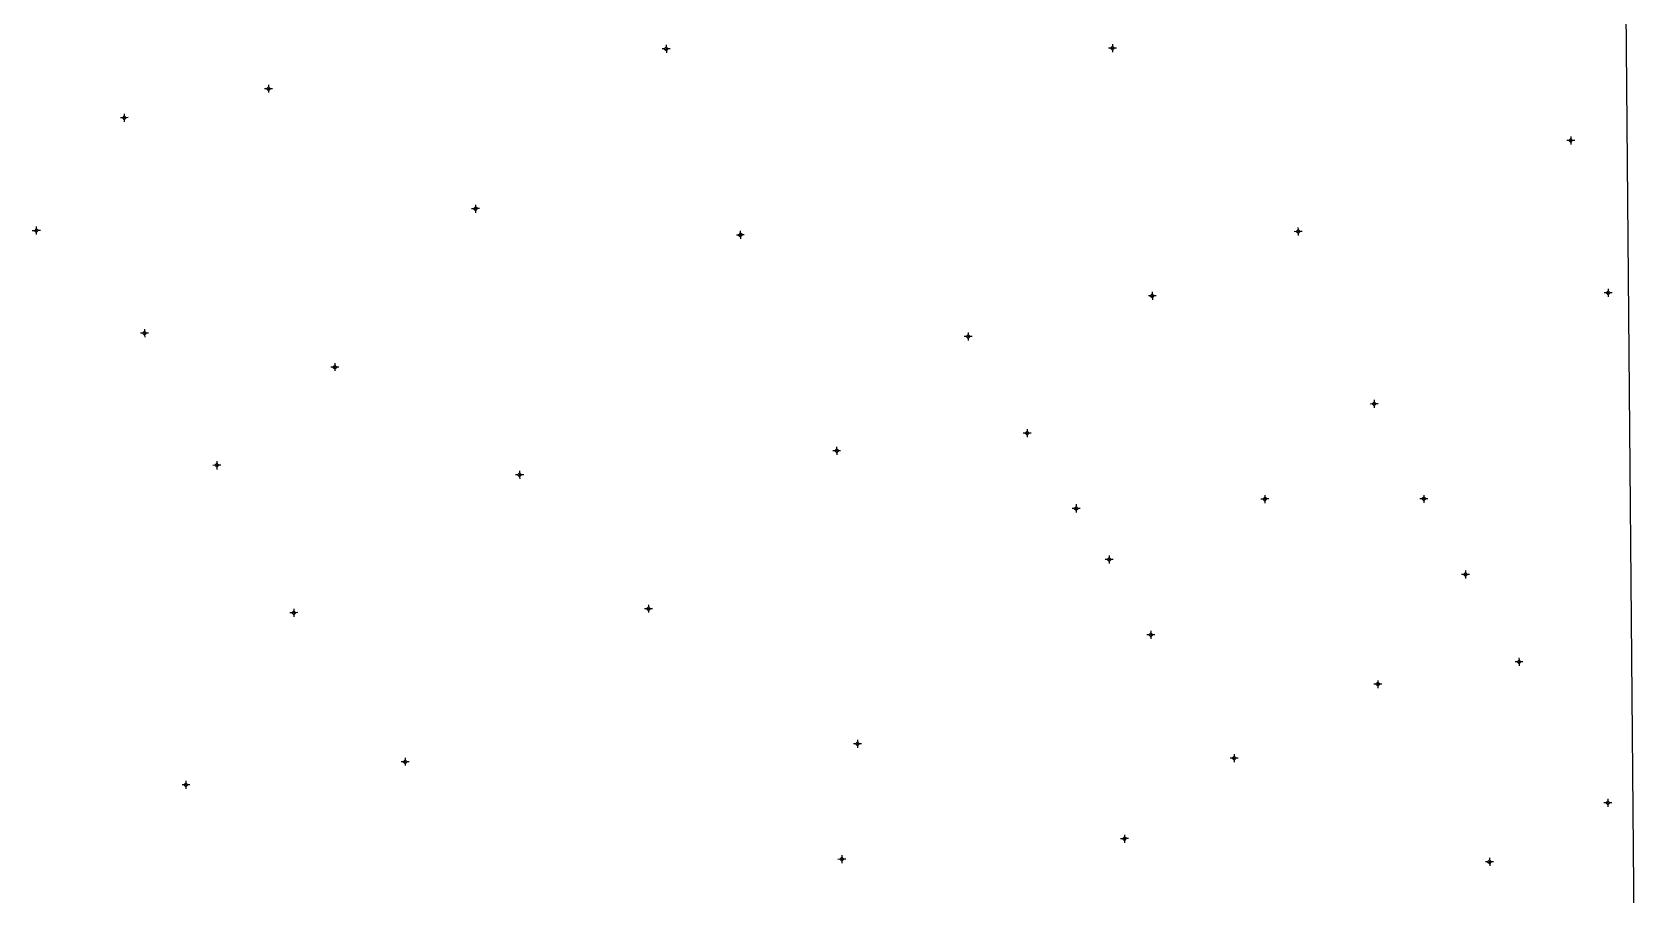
# Model space of a CAD drawing. Extents: x 551060 to 551564, y 1838957 to 1839506.
# Drawn here: x 551311.6 to 551563.8, y 1839230.2 to 1839364.9 of the extents above; entities that cross this region are included whole.
import ezdxf

# ---------------------------------------------------------------- set-up
doc = ezdxf.new("R2010")
doc.units = 0
doc.layers.add('Level 11', color=7, linetype='Continuous')
doc.layers.add('Level 63', color=7, linetype='Continuous')

msp = doc.modelspace()

# ---------------------------------------------------------------- linework, layer by layer
at = {"layer": 'Level 11'}
for p, q in [((551410.3, 1839362.28), (551409.98, 1839362.27)), ((551410.3, 1839362.28), (551409.98, 1839362.27)), ((551410.61, 1839362.59), (551410.3, 1839362.28)), ((551410.61, 1839362.59), (551410.3, 1839362.28)), ((551410.3, 1839362.28), (551410.62, 1839361.97)), ((551410.3, 1839362.28), (551410.62, 1839361.97)), ((551410.61, 1839362.91), (551410.61, 1839362.59)), ((551410.61, 1839362.91), (551410.61, 1839362.59)), ((551410.92, 1839362.28), (551410.61, 1839362.59)), ((551410.92, 1839362.28), (551410.61, 1839362.59)), ((551410.62, 1839361.97), (551410.92, 1839362.28)), ((551410.62, 1839361.97), (551410.92, 1839362.28)), ((551411.24, 1839362.28), (551410.92, 1839362.28)), ((551411.24, 1839362.28), (551410.92, 1839362.28)), ((551480.03, 1839362.39), (551479.71, 1839362.38)), ((551480.03, 1839362.39), (551479.71, 1839362.38)), ((551480.33, 1839362.7), (551480.03, 1839362.39)), ((551480.33, 1839362.7), (551480.03, 1839362.39)), ((551480.03, 1839362.39), (551480.34, 1839362.08)), ((551480.03, 1839362.39), (551480.34, 1839362.08)), ((551480.33, 1839363.02), (551480.33, 1839362.7)), ((551480.33, 1839363.02), (551480.33, 1839362.7)), ((551480.65, 1839362.39), (551480.33, 1839362.7)), ((551480.65, 1839362.39), (551480.33, 1839362.7)), ((551480.34, 1839362.08), (551480.65, 1839362.39)), ((551480.34, 1839362.08), (551480.65, 1839362.39)), ((551480.97, 1839362.39), (551480.65, 1839362.39)), ((551480.97, 1839362.39), (551480.65, 1839362.39)), ((551410.62, 1839361.97), (551410.62, 1839361.65)), ((551410.62, 1839361.97), (551410.62, 1839361.65)), ((551480.34, 1839362.08), (551480.34, 1839361.76)), ((551480.34, 1839362.08), (551480.34, 1839361.76)), ((551348.14, 1839356.06), (551347.83, 1839356.06)), ((551348.14, 1839356.06), (551347.83, 1839356.06)), ((551348.45, 1839356.38), (551348.14, 1839356.06)), ((551348.45, 1839356.38), (551348.14, 1839356.06)), ((551348.14, 1839356.06), (551348.46, 1839355.76)), ((551348.14, 1839356.06), (551348.46, 1839355.76)), ((551348.45, 1839356.69), (551348.45, 1839356.38)), ((551348.45, 1839356.69), (551348.45, 1839356.38)), ((551348.76, 1839356.07), (551348.45, 1839356.38)), ((551348.76, 1839356.07), (551348.45, 1839356.38)), ((551348.46, 1839355.76), (551348.76, 1839356.07)), ((551348.46, 1839355.76), (551348.76, 1839356.07)), ((551348.46, 1839355.76), (551348.46, 1839355.45)), ((551348.46, 1839355.76), (551348.46, 1839355.45)), ((551349.07, 1839356.07), (551348.76, 1839356.07)), ((551349.07, 1839356.07), (551348.76, 1839356.07)), ((551325.63, 1839351.54), (551325.32, 1839351.54)), ((551325.63, 1839351.54), (551325.32, 1839351.54)), ((551325.94, 1839351.85), (551325.63, 1839351.54)), ((551325.94, 1839351.85), (551325.63, 1839351.54)), ((551325.63, 1839351.54), (551325.94, 1839351.23)), ((551325.63, 1839351.54), (551325.94, 1839351.23)), ((551325.93, 1839352.17), (551325.94, 1839351.85)), ((551325.93, 1839352.17), (551325.94, 1839351.85)), ((551326.25, 1839351.54), (551325.94, 1839351.85)), ((551326.25, 1839351.54), (551325.94, 1839351.85)), ((551325.94, 1839351.23), (551326.25, 1839351.54)), ((551325.94, 1839351.23), (551326.25, 1839351.54)), ((551325.94, 1839351.23), (551325.94, 1839350.91)), ((551325.94, 1839351.23), (551325.94, 1839350.91)), ((551326.56, 1839351.55), (551326.25, 1839351.54)), ((551326.56, 1839351.55), (551326.25, 1839351.54)), ((551551.6, 1839347.98), (551551.28, 1839347.98)), ((551551.6, 1839347.98), (551551.28, 1839347.98)), ((551551.9, 1839348.3), (551551.6, 1839347.98)), ((551551.9, 1839348.3), (551551.6, 1839347.98)), ((551551.6, 1839347.98), (551551.91, 1839347.68)), ((551551.6, 1839347.98), (551551.91, 1839347.68)), ((551551.9, 1839348.61), (551551.9, 1839348.3)), ((551551.9, 1839348.61), (551551.9, 1839348.3)), ((551552.21, 1839347.99), (551551.9, 1839348.3)), ((551552.21, 1839347.99), (551551.9, 1839348.3)), ((551551.91, 1839347.68), (551552.21, 1839347.99)), ((551551.91, 1839347.68), (551552.21, 1839347.99)), ((551551.91, 1839347.68), (551551.91, 1839347.37)), ((551551.91, 1839347.68), (551551.91, 1839347.37)), ((551552.53, 1839347.99), (551552.21, 1839347.99)), ((551552.53, 1839347.99), (551552.21, 1839347.99)), ((551380.5, 1839337.33), (551380.19, 1839337.33)), ((551380.5, 1839337.33), (551380.19, 1839337.33)), ((551380.81, 1839337.64), (551380.5, 1839337.33)), ((551380.81, 1839337.64), (551380.5, 1839337.33)), ((551380.5, 1839337.33), (551380.81, 1839337.02)), ((551380.5, 1839337.33), (551380.81, 1839337.02)), ((551380.8, 1839337.95), (551380.81, 1839337.64)), ((551380.8, 1839337.95), (551380.81, 1839337.64)), ((551381.12, 1839337.34), (551380.81, 1839337.64)), ((551381.12, 1839337.34), (551380.81, 1839337.64)), ((551380.81, 1839337.02), (551381.12, 1839337.34)), ((551380.81, 1839337.02), (551381.12, 1839337.34)), ((551381.43, 1839337.34), (551381.12, 1839337.34)), ((551381.43, 1839337.34), (551381.12, 1839337.34)), ((551312.18, 1839334.53), (551312.18, 1839334.21)), ((551312.18, 1839334.53), (551312.18, 1839334.21)), ((551380.81, 1839337.02), (551380.81, 1839336.71)), ((551380.81, 1839337.02), (551380.81, 1839336.71)), ((551311.88, 1839333.9), (551311.56, 1839333.9)), ((551311.88, 1839333.9), (551311.56, 1839333.9)), ((551312.18, 1839334.21), (551311.88, 1839333.9)), ((551312.18, 1839334.21), (551311.88, 1839333.9)), ((551311.88, 1839333.9), (551312.19, 1839333.6)), ((551311.88, 1839333.9), (551312.19, 1839333.6)), ((551312.5, 1839333.91), (551312.18, 1839334.21)), ((551312.5, 1839333.91), (551312.18, 1839334.21)), ((551312.19, 1839333.6), (551312.5, 1839333.91)), ((551312.19, 1839333.6), (551312.5, 1839333.91)), ((551312.19, 1839333.6), (551312.19, 1839333.28)), ((551312.19, 1839333.6), (551312.19, 1839333.28)), ((551312.82, 1839333.91), (551312.5, 1839333.91)), ((551312.82, 1839333.91), (551312.5, 1839333.91)), ((551421.87, 1839333.22), (551421.56, 1839333.22)), ((551421.87, 1839333.22), (551421.56, 1839333.22)), ((551422.17, 1839333.54), (551421.87, 1839333.22)), ((551422.17, 1839333.54), (551421.87, 1839333.22)), ((551421.87, 1839333.22), (551422.18, 1839332.92)), ((551421.87, 1839333.22), (551422.18, 1839332.92)), ((551422.17, 1839333.86), (551422.17, 1839333.54)), ((551422.17, 1839333.86), (551422.17, 1839333.54)), ((551422.49, 1839333.23), (551422.17, 1839333.54)), ((551422.49, 1839333.23), (551422.17, 1839333.54)), ((551422.18, 1839332.92), (551422.49, 1839333.23)), ((551422.18, 1839332.92), (551422.49, 1839333.23)), ((551422.18, 1839332.92), (551422.18, 1839332.6)), ((551422.18, 1839332.92), (551422.18, 1839332.6)), ((551422.8, 1839333.23), (551422.49, 1839333.23)), ((551422.8, 1839333.23), (551422.49, 1839333.23)), ((551509, 1839333.75), (551508.69, 1839333.74)), ((551509, 1839333.75), (551508.69, 1839333.74)), ((551509.31, 1839334.06), (551509, 1839333.75)), ((551509.31, 1839334.06), (551509, 1839333.75)), ((551509, 1839333.75), (551509.31, 1839333.44)), ((551509, 1839333.75), (551509.31, 1839333.44)), ((551509.3, 1839334.38), (551509.31, 1839334.06)), ((551509.3, 1839334.38), (551509.31, 1839334.06)), ((551509.62, 1839333.75), (551509.31, 1839334.06)), ((551509.62, 1839333.75), (551509.31, 1839334.06)), ((551509.31, 1839333.44), (551509.62, 1839333.75)), ((551509.31, 1839333.44), (551509.62, 1839333.75)), ((551509.31, 1839333.44), (551509.32, 1839333.12)), ((551509.31, 1839333.44), (551509.32, 1839333.12)), ((551509.93, 1839333.75), (551509.62, 1839333.75)), ((551509.93, 1839333.75), (551509.62, 1839333.75)), ((551557.77, 1839324.51), (551557.46, 1839324.2)), ((551557.77, 1839324.51), (551557.46, 1839324.2)), ((551557.77, 1839324.82), (551557.77, 1839324.51)), ((551557.77, 1839324.82), (551557.77, 1839324.51)), ((551558.08, 1839324.21), (551557.77, 1839324.51)), ((551558.08, 1839324.21), (551557.77, 1839324.51)), ((551486.23, 1839323.74), (551485.92, 1839323.74)), ((551486.23, 1839323.74), (551485.92, 1839323.74)), ((551486.54, 1839324.05), (551486.23, 1839323.74)), ((551486.54, 1839324.05), (551486.23, 1839323.74)), ((551486.23, 1839323.74), (551486.55, 1839323.43)), ((551486.23, 1839323.74), (551486.55, 1839323.43)), ((551486.54, 1839324.36), (551486.54, 1839324.05)), ((551486.54, 1839324.36), (551486.54, 1839324.05)), ((551486.85, 1839323.74), (551486.54, 1839324.05)), ((551486.85, 1839323.74), (551486.54, 1839324.05)), ((551486.55, 1839323.43), (551486.85, 1839323.74)), ((551486.55, 1839323.43), (551486.85, 1839323.74)), ((551486.55, 1839323.43), (551486.55, 1839323.12)), ((551486.55, 1839323.43), (551486.55, 1839323.12)), ((551487.16, 1839323.75), (551486.85, 1839323.74)), ((551487.16, 1839323.75), (551486.85, 1839323.74)), ((551557.46, 1839324.2), (551557.14, 1839324.2)), ((551557.46, 1839324.2), (551557.14, 1839324.2)), ((551557.46, 1839324.2), (551557.77, 1839323.89)), ((551557.46, 1839324.2), (551557.77, 1839323.89)), ((551557.77, 1839323.89), (551558.08, 1839324.21)), ((551557.77, 1839323.89), (551558.08, 1839324.21)), ((551557.77, 1839323.89), (551557.78, 1839323.58)), ((551557.77, 1839323.89), (551557.78, 1839323.58)), ((551558.4, 1839324.21), (551558.08, 1839324.21)), ((551558.4, 1839324.21), (551558.08, 1839324.21)), ((551328.8, 1839317.88), (551328.49, 1839317.88)), ((551328.8, 1839317.88), (551328.49, 1839317.88)), ((551329.11, 1839318.2), (551328.8, 1839317.88)), ((551329.11, 1839318.2), (551328.8, 1839317.88)), ((551328.8, 1839317.88), (551329.11, 1839317.58)), ((551328.8, 1839317.88), (551329.11, 1839317.58)), ((551329.11, 1839318.51), (551329.11, 1839318.2)), ((551329.11, 1839318.51), (551329.11, 1839318.2)), ((551329.42, 1839317.89), (551329.11, 1839318.2)), ((551329.42, 1839317.89), (551329.11, 1839318.2)), ((551329.11, 1839317.58), (551329.42, 1839317.89)), ((551329.11, 1839317.58), (551329.42, 1839317.89)), ((551329.11, 1839317.58), (551329.12, 1839317.27)), ((551329.11, 1839317.58), (551329.12, 1839317.27)), ((551329.73, 1839317.89), (551329.42, 1839317.89)), ((551329.73, 1839317.89), (551329.42, 1839317.89)), ((551457.45, 1839317.38), (551457.13, 1839317.38)), ((551457.45, 1839317.38), (551457.13, 1839317.38)), ((551457.75, 1839317.69), (551457.45, 1839317.38)), ((551457.75, 1839317.69), (551457.45, 1839317.38)), ((551457.45, 1839317.38), (551457.76, 1839317.07)), ((551457.45, 1839317.38), (551457.76, 1839317.07)), ((551457.75, 1839318.01), (551457.75, 1839317.69)), ((551457.75, 1839318.01), (551457.75, 1839317.69)), ((551458.07, 1839317.38), (551457.75, 1839317.69)), ((551458.07, 1839317.38), (551457.75, 1839317.69)), ((551457.76, 1839317.07), (551458.07, 1839317.38)), ((551457.76, 1839317.07), (551458.07, 1839317.38)), ((551457.76, 1839317.07), (551457.76, 1839316.75)), ((551457.76, 1839317.07), (551457.76, 1839316.75)), ((551458.39, 1839317.39), (551458.07, 1839317.38)), ((551458.39, 1839317.39), (551458.07, 1839317.38)), ((551358.52, 1839312.61), (551358.21, 1839312.6)), ((551358.52, 1839312.61), (551358.21, 1839312.6)), ((551358.83, 1839312.92), (551358.52, 1839312.61)), ((551358.83, 1839312.92), (551358.52, 1839312.61)), ((551358.52, 1839312.61), (551358.83, 1839312.3)), ((551358.52, 1839312.61), (551358.83, 1839312.3)), ((551358.83, 1839313.23), (551358.83, 1839312.92)), ((551358.83, 1839313.23), (551358.83, 1839312.92)), ((551359.14, 1839312.61), (551358.83, 1839312.92)), ((551359.14, 1839312.61), (551358.83, 1839312.92)), ((551358.83, 1839312.3), (551359.14, 1839312.61)), ((551358.83, 1839312.3), (551359.14, 1839312.61)), ((551358.83, 1839312.3), (551358.84, 1839311.99)), ((551358.83, 1839312.3), (551358.84, 1839311.99)), ((551359.45, 1839312.61), (551359.14, 1839312.61)), ((551359.45, 1839312.61), (551359.14, 1839312.61)), ((551520.87, 1839306.84), (551520.56, 1839306.83)), ((551520.87, 1839306.84), (551520.56, 1839306.83)), ((551521.18, 1839307.15), (551520.87, 1839306.84)), ((551521.18, 1839307.15), (551520.87, 1839306.84)), ((551520.87, 1839306.84), (551521.18, 1839306.53)), ((551520.87, 1839306.84), (551521.18, 1839306.53)), ((551521.18, 1839307.47), (551521.18, 1839307.15)), ((551521.18, 1839307.47), (551521.18, 1839307.15)), ((551521.49, 1839306.84), (551521.18, 1839307.15)), ((551521.49, 1839306.84), (551521.18, 1839307.15)), ((551521.18, 1839306.53), (551521.49, 1839306.84)), ((551521.18, 1839306.53), (551521.49, 1839306.84)), ((551521.8, 1839306.84), (551521.49, 1839306.84)), ((551521.8, 1839306.84), (551521.49, 1839306.84)), ((551521.18, 1839306.53), (551521.19, 1839306.21)), ((551521.18, 1839306.53), (551521.19, 1839306.21)), ((551466.7, 1839302.27), (551466.38, 1839302.27)), ((551466.7, 1839302.27), (551466.38, 1839302.27)), ((551467, 1839302.59), (551466.7, 1839302.27)), ((551467, 1839302.59), (551466.7, 1839302.27)), ((551466.7, 1839302.27), (551467.01, 1839301.97)), ((551466.7, 1839302.27), (551467.01, 1839301.97)), ((551467, 1839302.9), (551467, 1839302.59)), ((551467, 1839302.9), (551467, 1839302.59)), ((551467.32, 1839302.28), (551467, 1839302.59)), ((551467.32, 1839302.28), (551467, 1839302.59)), ((551467.01, 1839301.97), (551467.32, 1839302.28)), ((551467.01, 1839301.97), (551467.32, 1839302.28)), ((551467.01, 1839301.97), (551467.01, 1839301.66)), ((551467.01, 1839301.97), (551467.01, 1839301.66)), ((551467.63, 1839302.28), (551467.32, 1839302.28)), ((551467.63, 1839302.28), (551467.32, 1839302.28)), ((551436.92, 1839299.52), (551436.61, 1839299.52)), ((551436.92, 1839299.52), (551436.61, 1839299.52)), ((551437.22, 1839299.84), (551436.92, 1839299.52)), ((551437.22, 1839299.84), (551436.92, 1839299.52)), ((551436.92, 1839299.52), (551437.23, 1839299.22)), ((551436.92, 1839299.52), (551437.23, 1839299.22)), ((551437.22, 1839300.16), (551437.22, 1839299.84)), ((551437.22, 1839300.16), (551437.22, 1839299.84)), ((551437.54, 1839299.53), (551437.22, 1839299.84)), ((551437.54, 1839299.53), (551437.22, 1839299.84)), ((551437.23, 1839299.22), (551437.54, 1839299.53)), ((551437.23, 1839299.22), (551437.54, 1839299.53)), ((551437.23, 1839299.22), (551437.23, 1839298.9)), ((551437.23, 1839299.22), (551437.23, 1839298.9)), ((551437.85, 1839299.53), (551437.54, 1839299.53)), ((551437.85, 1839299.53), (551437.54, 1839299.53)), ((551340.07, 1839297.26), (551339.75, 1839297.25)), ((551340.07, 1839297.26), (551339.75, 1839297.25)), ((551340.38, 1839297.57), (551340.07, 1839297.26)), ((551340.38, 1839297.57), (551340.07, 1839297.26)), ((551340.07, 1839297.26), (551340.38, 1839296.95)), ((551340.07, 1839297.26), (551340.38, 1839296.95)), ((551340.37, 1839297.89), (551340.38, 1839297.57)), ((551340.37, 1839297.89), (551340.38, 1839297.57)), ((551340.69, 1839297.26), (551340.38, 1839297.57)), ((551340.69, 1839297.26), (551340.38, 1839297.57)), ((551340.38, 1839296.95), (551340.69, 1839297.26)), ((551340.38, 1839296.95), (551340.69, 1839297.26)), ((551340.38, 1839296.95), (551340.39, 1839296.63)), ((551340.38, 1839296.95), (551340.39, 1839296.63)), ((551341.01, 1839297.27), (551340.69, 1839297.26)), ((551341.01, 1839297.27), (551340.69, 1839297.26)), ((551387.39, 1839295.76), (551387.07, 1839295.76)), ((551387.39, 1839295.76), (551387.07, 1839295.76)), ((551387.7, 1839296.07), (551387.39, 1839295.76)), ((551387.7, 1839296.07), (551387.39, 1839295.76)), ((551387.39, 1839295.76), (551387.7, 1839295.45)), ((551387.39, 1839295.76), (551387.7, 1839295.45)), ((551387.7, 1839296.38), (551387.7, 1839296.07)), ((551387.7, 1839296.38), (551387.7, 1839296.07)), ((551388.01, 1839295.77), (551387.7, 1839296.07)), ((551388.01, 1839295.77), (551387.7, 1839296.07)), ((551387.7, 1839295.45), (551388.01, 1839295.77)), ((551387.7, 1839295.45), (551388.01, 1839295.77)), ((551387.7, 1839295.45), (551387.71, 1839295.14)), ((551387.7, 1839295.45), (551387.71, 1839295.14)), ((551388.33, 1839295.77), (551388.01, 1839295.77)), ((551388.33, 1839295.77), (551388.01, 1839295.77)), ((551503.8, 1839291.99), (551503.48, 1839291.99)), ((551503.8, 1839291.99), (551503.48, 1839291.99)), ((551504.1, 1839292.3), (551503.8, 1839291.99)), ((551504.1, 1839292.3), (551503.8, 1839291.99)), ((551503.8, 1839291.99), (551504.11, 1839291.68)), ((551503.8, 1839291.99), (551504.11, 1839291.68)), ((551504.1, 1839292.62), (551504.1, 1839292.3)), ((551504.1, 1839292.62), (551504.1, 1839292.3)), ((551504.42, 1839292), (551504.1, 1839292.3)), ((551504.42, 1839292), (551504.1, 1839292.3)), ((551504.11, 1839291.68), (551504.42, 1839292)), ((551504.11, 1839291.68), (551504.42, 1839292)), ((551504.11, 1839291.68), (551504.11, 1839291.36)), ((551504.11, 1839291.68), (551504.11, 1839291.36)), ((551504.74, 1839292), (551504.42, 1839292)), ((551504.74, 1839292), (551504.42, 1839292)), ((551528.65, 1839292), (551528.33, 1839292)), ((551528.65, 1839292), (551528.33, 1839292)), ((551528.96, 1839292.31), (551528.65, 1839292)), ((551528.96, 1839292.31), (551528.65, 1839292)), ((551528.65, 1839292), (551528.96, 1839291.69)), ((551528.65, 1839292), (551528.96, 1839291.69)), ((551528.95, 1839292.62), (551528.96, 1839292.31)), ((551528.95, 1839292.62), (551528.96, 1839292.31)), ((551529.27, 1839292), (551528.96, 1839292.31)), ((551529.27, 1839292), (551528.96, 1839292.31)), ((551528.96, 1839291.69), (551529.27, 1839292)), ((551528.96, 1839291.69), (551529.27, 1839292)), ((551528.96, 1839291.69), (551528.97, 1839291.38)), ((551528.96, 1839291.69), (551528.97, 1839291.38)), ((551529.59, 1839292.01), (551529.27, 1839292)), ((551529.59, 1839292.01), (551529.27, 1839292)), ((551474.35, 1839290.53), (551474.04, 1839290.53)), ((551474.35, 1839290.53), (551474.04, 1839290.53)), ((551474.65, 1839290.85), (551474.35, 1839290.53)), ((551474.65, 1839290.85), (551474.35, 1839290.53)), ((551474.35, 1839290.53), (551474.66, 1839290.23)), ((551474.35, 1839290.53), (551474.66, 1839290.23)), ((551474.65, 1839291.17), (551474.65, 1839290.85)), ((551474.65, 1839291.17), (551474.65, 1839290.85)), ((551474.97, 1839290.54), (551474.65, 1839290.85)), ((551474.97, 1839290.54), (551474.65, 1839290.85)), ((551474.66, 1839290.23), (551474.97, 1839290.54)), ((551474.66, 1839290.23), (551474.97, 1839290.54)), ((551474.66, 1839290.23), (551474.66, 1839289.91)), ((551474.66, 1839290.23), (551474.66, 1839289.91)), ((551475.28, 1839290.54), (551474.97, 1839290.54)), ((551475.28, 1839290.54), (551474.97, 1839290.54)), ((551479.47, 1839282.54), (551479.16, 1839282.54)), ((551479.47, 1839282.54), (551479.16, 1839282.54)), ((551479.78, 1839282.85), (551479.47, 1839282.54)), ((551479.78, 1839282.85), (551479.47, 1839282.54)), ((551479.47, 1839282.54), (551479.79, 1839282.23)), ((551479.47, 1839282.54), (551479.79, 1839282.23)), ((551479.78, 1839283.17), (551479.78, 1839282.85)), ((551479.78, 1839283.17), (551479.78, 1839282.85)), ((551480.09, 1839282.55), (551479.78, 1839282.85)), ((551480.09, 1839282.55), (551479.78, 1839282.85)), ((551479.79, 1839282.23), (551480.09, 1839282.55)), ((551479.79, 1839282.23), (551480.09, 1839282.55)), ((551479.79, 1839282.23), (551479.79, 1839281.91)), ((551479.79, 1839282.23), (551479.79, 1839281.91)), ((551480.4, 1839282.55), (551480.09, 1839282.55)), ((551480.4, 1839282.55), (551480.09, 1839282.55)), ((551535.17, 1839280.22), (551534.85, 1839280.21)), ((551535.17, 1839280.22), (551534.85, 1839280.21)), ((551535.48, 1839280.53), (551535.17, 1839280.22)), ((551535.48, 1839280.53), (551535.17, 1839280.22)), ((551535.17, 1839280.22), (551535.48, 1839279.91)), ((551535.17, 1839280.22), (551535.48, 1839279.91)), ((551535.48, 1839280.84), (551535.48, 1839280.53)), ((551535.48, 1839280.84), (551535.48, 1839280.53)), ((551535.79, 1839280.22), (551535.48, 1839280.53)), ((551535.79, 1839280.22), (551535.48, 1839280.53)), ((551535.48, 1839279.91), (551535.79, 1839280.22)), ((551535.48, 1839279.91), (551535.79, 1839280.22)), ((551535.48, 1839279.91), (551535.49, 1839279.6)), ((551535.48, 1839279.91), (551535.49, 1839279.6)), ((551536.11, 1839280.23), (551535.79, 1839280.22)), ((551536.11, 1839280.23), (551535.79, 1839280.22)), ((551352.1, 1839274.24), (551351.79, 1839274.24)), ((551352.1, 1839274.24), (551351.79, 1839274.24)), ((551352.41, 1839274.55), (551352.1, 1839274.24)), ((551352.41, 1839274.55), (551352.1, 1839274.24)), ((551352.1, 1839274.24), (551352.41, 1839273.93)), ((551352.1, 1839274.24), (551352.41, 1839273.93)), ((551352.4, 1839274.86), (551352.41, 1839274.55)), ((551352.4, 1839274.86), (551352.41, 1839274.55)), ((551352.72, 1839274.24), (551352.41, 1839274.55)), ((551352.72, 1839274.24), (551352.41, 1839274.55)), ((551352.41, 1839273.93), (551352.72, 1839274.24)), ((551352.41, 1839273.93), (551352.72, 1839274.24)), ((551353.03, 1839274.25), (551352.72, 1839274.24)), ((551353.03, 1839274.25), (551352.72, 1839274.24)), ((551407.52, 1839274.86), (551407.21, 1839274.86)), ((551407.52, 1839274.86), (551407.21, 1839274.86)), ((551407.83, 1839275.18), (551407.52, 1839274.86)), ((551407.83, 1839275.18), (551407.52, 1839274.86)), ((551407.52, 1839274.86), (551407.83, 1839274.56)), ((551407.52, 1839274.86), (551407.83, 1839274.56)), ((551407.82, 1839275.49), (551407.83, 1839275.18)), ((551407.82, 1839275.49), (551407.83, 1839275.18)), ((551408.14, 1839274.87), (551407.83, 1839275.18)), ((551408.14, 1839274.87), (551407.83, 1839275.18)), ((551407.83, 1839274.56), (551408.14, 1839274.87)), ((551407.83, 1839274.56), (551408.14, 1839274.87)), ((551407.83, 1839274.56), (551407.83, 1839274.25)), ((551407.83, 1839274.56), (551407.83, 1839274.25)), ((551408.45, 1839274.87), (551408.14, 1839274.87)), ((551408.45, 1839274.87), (551408.14, 1839274.87)), ((551352.41, 1839273.93), (551352.41, 1839273.62)), ((551352.41, 1839273.93), (551352.41, 1839273.62)), ((551485.99, 1839270.79), (551485.67, 1839270.79)), ((551485.99, 1839270.79), (551485.67, 1839270.79)), ((551486.29, 1839271.1), (551485.99, 1839270.79)), ((551486.29, 1839271.1), (551485.99, 1839270.79)), ((551485.99, 1839270.79), (551486.3, 1839270.48)), ((551485.99, 1839270.79), (551486.3, 1839270.48)), ((551486.29, 1839271.41), (551486.29, 1839271.1)), ((551486.29, 1839271.41), (551486.29, 1839271.1)), ((551486.61, 1839270.8), (551486.29, 1839271.1)), ((551486.61, 1839270.8), (551486.29, 1839271.1)), ((551486.3, 1839270.48), (551486.61, 1839270.8)), ((551486.3, 1839270.48), (551486.61, 1839270.8)), ((551486.3, 1839270.48), (551486.3, 1839270.17)), ((551486.3, 1839270.48), (551486.3, 1839270.17)), ((551486.93, 1839270.8), (551486.61, 1839270.8)), ((551486.93, 1839270.8), (551486.61, 1839270.8)), ((551543.52, 1839266.57), (551543.21, 1839266.57)), ((551543.52, 1839266.57), (551543.21, 1839266.57)), ((551543.83, 1839266.89), (551543.52, 1839266.57)), ((551543.83, 1839266.89), (551543.52, 1839266.57)), ((551543.52, 1839266.57), (551543.83, 1839266.27)), ((551543.52, 1839266.57), (551543.83, 1839266.27)), ((551543.82, 1839267.2), (551543.83, 1839266.89)), ((551543.82, 1839267.2), (551543.83, 1839266.89)), ((551544.14, 1839266.58), (551543.83, 1839266.89)), ((551544.14, 1839266.58), (551543.83, 1839266.89)), ((551543.83, 1839266.27), (551544.14, 1839266.58)), ((551543.83, 1839266.27), (551544.14, 1839266.58)), ((551544.45, 1839266.58), (551544.14, 1839266.58)), ((551544.45, 1839266.58), (551544.14, 1839266.58)), ((551543.83, 1839266.27), (551543.83, 1839265.96)), ((551543.83, 1839266.27), (551543.83, 1839265.96)), ((551521.45, 1839263.06), (551521.15, 1839263.06)), ((551521.45, 1839263.06), (551521.15, 1839263.06)), ((551521.76, 1839263.37), (551521.45, 1839263.06)), ((551521.76, 1839263.37), (551521.45, 1839263.06)), ((551521.45, 1839263.06), (551521.77, 1839262.75)), ((551521.45, 1839263.06), (551521.77, 1839262.75)), ((551521.76, 1839263.68), (551521.76, 1839263.37)), ((551521.76, 1839263.68), (551521.76, 1839263.37)), ((551522.07, 1839263.07), (551521.76, 1839263.37)), ((551522.07, 1839263.07), (551521.76, 1839263.37)), ((551521.77, 1839262.75), (551522.07, 1839263.07)), ((551521.77, 1839262.75), (551522.07, 1839263.07)), ((551521.77, 1839262.75), (551521.77, 1839262.44)), ((551521.77, 1839262.75), (551521.77, 1839262.44)), ((551522.38, 1839263.07), (551522.07, 1839263.07)), ((551522.38, 1839263.07), (551522.07, 1839263.07)), ((551440.46, 1839254.07), (551440.16, 1839253.75)), ((551440.46, 1839254.07), (551440.16, 1839253.75)), ((551440.46, 1839254.38), (551440.46, 1839254.07)), ((551440.46, 1839254.38), (551440.46, 1839254.07)), ((551440.78, 1839253.76), (551440.46, 1839254.07)), ((551440.78, 1839253.76), (551440.46, 1839254.07)), ((551369.82, 1839251.6), (551369.82, 1839251.29)), ((551369.82, 1839251.6), (551369.82, 1839251.29)), ((551440.16, 1839253.75), (551439.85, 1839253.75)), ((551440.16, 1839253.75), (551439.85, 1839253.75)), ((551440.16, 1839253.75), (551440.47, 1839253.45)), ((551440.16, 1839253.75), (551440.47, 1839253.45)), ((551440.47, 1839253.45), (551440.78, 1839253.76)), ((551440.47, 1839253.45), (551440.78, 1839253.76)), ((551440.47, 1839253.45), (551440.47, 1839253.14)), ((551440.47, 1839253.45), (551440.47, 1839253.14)), ((551441.09, 1839253.76), (551440.78, 1839253.76)), ((551441.09, 1839253.76), (551440.78, 1839253.76)), ((551499.02, 1839251.54), (551498.71, 1839251.54)), ((551499.02, 1839251.54), (551498.71, 1839251.54)), ((551499.33, 1839251.85), (551499.02, 1839251.54)), ((551499.33, 1839251.85), (551499.02, 1839251.54)), ((551499.02, 1839251.54), (551499.33, 1839251.23)), ((551499.02, 1839251.54), (551499.33, 1839251.23)), ((551499.33, 1839252.17), (551499.33, 1839251.85)), ((551499.33, 1839252.17), (551499.33, 1839251.85)), ((551499.64, 1839251.54), (551499.33, 1839251.85)), ((551499.64, 1839251.54), (551499.33, 1839251.85)), ((551499.33, 1839251.23), (551499.64, 1839251.54)), ((551499.33, 1839251.23), (551499.64, 1839251.54)), ((551499.95, 1839251.55), (551499.64, 1839251.54)), ((551499.95, 1839251.55), (551499.64, 1839251.54)), ((551369.52, 1839250.98), (551369.21, 1839250.97)), ((551369.52, 1839250.98), (551369.21, 1839250.97)), ((551369.82, 1839251.29), (551369.52, 1839250.98)), ((551369.82, 1839251.29), (551369.52, 1839250.98)), ((551369.52, 1839250.98), (551369.83, 1839250.67)), ((551369.52, 1839250.98), (551369.83, 1839250.67)), ((551370.14, 1839250.98), (551369.82, 1839251.29)), ((551370.14, 1839250.98), (551369.82, 1839251.29)), ((551369.83, 1839250.67), (551370.14, 1839250.98)), ((551369.83, 1839250.67), (551370.14, 1839250.98)), ((551369.83, 1839250.67), (551369.83, 1839250.36)), ((551369.83, 1839250.67), (551369.83, 1839250.36)), ((551370.45, 1839250.98), (551370.14, 1839250.98)), ((551370.45, 1839250.98), (551370.14, 1839250.98)), ((551499.33, 1839251.23), (551499.34, 1839250.91)), ((551499.33, 1839251.23), (551499.34, 1839250.91)), ((551335.26, 1839247.37), (551334.95, 1839247.36)), ((551335.26, 1839247.37), (551334.95, 1839247.36)), ((551335.56, 1839247.68), (551335.26, 1839247.37)), ((551335.56, 1839247.68), (551335.26, 1839247.37)), ((551335.26, 1839247.37), (551335.57, 1839247.06)), ((551335.26, 1839247.37), (551335.57, 1839247.06)), ((551335.56, 1839248), (551335.56, 1839247.68)), ((551335.56, 1839248), (551335.56, 1839247.68)), ((551335.88, 1839247.37), (551335.56, 1839247.68)), ((551335.88, 1839247.37), (551335.56, 1839247.68)), ((551335.57, 1839247.06), (551335.88, 1839247.37)), ((551335.57, 1839247.06), (551335.88, 1839247.37)), ((551335.57, 1839247.06), (551335.57, 1839246.74)), ((551335.57, 1839247.06), (551335.57, 1839246.74)), ((551336.19, 1839247.38), (551335.88, 1839247.37)), ((551336.19, 1839247.38), (551335.88, 1839247.37)), ((551557.41, 1839244.55), (551557.1, 1839244.55)), ((551557.41, 1839244.55), (551557.1, 1839244.55)), ((551557.72, 1839244.86), (551557.41, 1839244.55)), ((551557.72, 1839244.86), (551557.41, 1839244.55)), ((551557.41, 1839244.55), (551557.72, 1839244.24)), ((551557.41, 1839244.55), (551557.72, 1839244.24)), ((551557.71, 1839245.18), (551557.72, 1839244.86)), ((551557.71, 1839245.18), (551557.72, 1839244.86)), ((551558.03, 1839244.56), (551557.72, 1839244.86)), ((551558.03, 1839244.56), (551557.72, 1839244.86)), ((551557.72, 1839244.24), (551558.03, 1839244.56)), ((551557.72, 1839244.24), (551558.03, 1839244.56)), ((551557.72, 1839244.24), (551557.72, 1839243.92)), ((551557.72, 1839244.24), (551557.72, 1839243.92)), ((551558.34, 1839244.56), (551558.03, 1839244.56)), ((551558.34, 1839244.56), (551558.03, 1839244.56)), ((551481.88, 1839238.95), (551481.57, 1839238.95)), ((551481.88, 1839238.95), (551481.57, 1839238.95)), ((551482.18, 1839239.26), (551481.88, 1839238.95)), ((551482.18, 1839239.26), (551481.88, 1839238.95)), ((551481.88, 1839238.95), (551482.19, 1839238.64)), ((551481.88, 1839238.95), (551482.19, 1839238.64)), ((551482.18, 1839239.58), (551482.18, 1839239.26)), ((551482.18, 1839239.58), (551482.18, 1839239.26)), ((551482.5, 1839238.96), (551482.18, 1839239.26)), ((551482.5, 1839238.96), (551482.18, 1839239.26)), ((551482.19, 1839238.64), (551482.5, 1839238.96)), ((551482.19, 1839238.64), (551482.5, 1839238.96)), ((551482.8, 1839238.96), (551482.5, 1839238.96)), ((551482.8, 1839238.96), (551482.5, 1839238.96)), ((551438.02, 1839236.36), (551438.02, 1839236.05)), ((551438.02, 1839236.36), (551438.02, 1839236.05)), ((551482.19, 1839238.64), (551482.19, 1839238.32)), ((551482.19, 1839238.64), (551482.19, 1839238.32)), ((551437.71, 1839235.74), (551437.4, 1839235.73)), ((551437.71, 1839235.74), (551437.4, 1839235.73)), ((551438.02, 1839236.05), (551437.71, 1839235.74)), ((551438.02, 1839236.05), (551437.71, 1839235.74)), ((551437.71, 1839235.74), (551438.03, 1839235.43)), ((551437.71, 1839235.74), (551438.03, 1839235.43)), ((551438.33, 1839235.74), (551438.02, 1839236.05)), ((551438.33, 1839235.74), (551438.02, 1839236.05)), ((551438.03, 1839235.43), (551438.33, 1839235.74)), ((551438.03, 1839235.43), (551438.33, 1839235.74)), ((551438.03, 1839235.43), (551438.03, 1839235.12)), ((551438.03, 1839235.43), (551438.03, 1839235.12)), ((551438.64, 1839235.74), (551438.33, 1839235.74)), ((551438.64, 1839235.74), (551438.33, 1839235.74)), ((551538.93, 1839235.33), (551538.62, 1839235.33)), ((551538.93, 1839235.33), (551538.62, 1839235.33)), ((551539.24, 1839235.64), (551538.93, 1839235.33)), ((551539.24, 1839235.64), (551538.93, 1839235.33)), ((551538.93, 1839235.33), (551539.25, 1839235.02)), ((551538.93, 1839235.33), (551539.25, 1839235.02)), ((551539.24, 1839235.96), (551539.24, 1839235.64)), ((551539.24, 1839235.96), (551539.24, 1839235.64)), ((551539.55, 1839235.34), (551539.24, 1839235.64)), ((551539.55, 1839235.34), (551539.24, 1839235.64)), ((551539.25, 1839235.02), (551539.55, 1839235.34)), ((551539.25, 1839235.02), (551539.55, 1839235.34)), ((551539.25, 1839235.02), (551539.25, 1839234.7)), ((551539.25, 1839235.02), (551539.25, 1839234.7)), ((551539.86, 1839235.34), (551539.55, 1839235.34)), ((551539.86, 1839235.34), (551539.55, 1839235.34))]:
    msp.add_line(p, q, dxfattribs=at)
for centre in [(551410.62, 1839362.28), (551410.62, 1839362.28), (551480.34, 1839362.39), (551480.34, 1839362.39), (551348.46, 1839356.07), (551348.46, 1839356.07), (551325.94, 1839351.55), (551325.94, 1839351.55), (551551.91, 1839347.99), (551551.91, 1839347.99), (551380.81, 1839337.34), (551380.81, 1839337.34), (551312.19, 1839333.91), (551312.19, 1839333.91), (551422.18, 1839333.23), (551422.18, 1839333.23), (551509.31, 1839333.75), (551509.31, 1839333.75), (551486.55, 1839323.75), (551486.55, 1839323.75), (551557.78, 1839324.21), (551557.78, 1839324.21), (551329.12, 1839317.89), (551329.12, 1839317.89), (551457.76, 1839317.39), (551457.76, 1839317.39), (551358.84, 1839312.61), (551358.84, 1839312.61), (551521.19, 1839306.84), (551521.19, 1839306.84), (551467.01, 1839302.28), (551467.01, 1839302.28), (551437.23, 1839299.53), (551437.23, 1839299.53), (551340.38, 1839297.27), (551340.38, 1839297.27), (551387.71, 1839295.77), (551387.71, 1839295.77), (551504.11, 1839292), (551504.11, 1839292), (551528.96, 1839292.01), (551528.96, 1839292.01), (551474.66, 1839290.54), (551474.66, 1839290.54), (551479.79, 1839282.55), (551479.79, 1839282.55), (551535.49, 1839280.23), (551535.49, 1839280.23), (551352.41, 1839274.25), (551352.41, 1839274.25), (551407.83, 1839274.87), (551407.83, 1839274.87), (551486.3, 1839270.8), (551486.3, 1839270.8), (551543.83, 1839266.58), (551543.83, 1839266.58), (551521.77, 1839263.07), (551521.77, 1839263.07), (551440.47, 1839253.76), (551440.47, 1839253.76), (551499.34, 1839251.55), (551499.34, 1839251.55), (551369.83, 1839250.98), (551369.83, 1839250.98), (551335.57, 1839247.38), (551335.57, 1839247.38), (551557.72, 1839244.56), (551557.72, 1839244.56), (551482.19, 1839238.96), (551482.19, 1839238.96), (551438.03, 1839235.74), (551438.03, 1839235.74), (551539.25, 1839235.34), (551539.25, 1839235.34)]:
    msp.add_circle(centre, 0.075, dxfattribs=at)
at = {"layer": 'Level 63'}
msp.add_lwpolyline([(551563.78, 1838999.44), (551559.41, 1839499.28)], dxfattribs=at)

doc.saveas('drawing.dxf')
